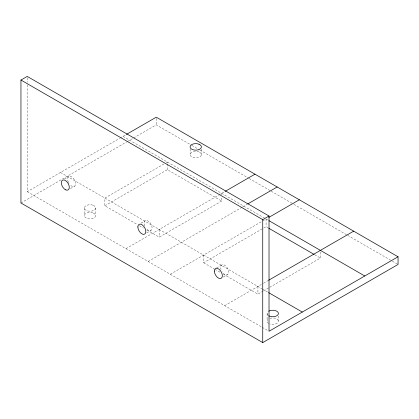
<?xml version="1.0" encoding="UTF-8"?>
<svg xmlns="http://www.w3.org/2000/svg" width="419" height="419" viewBox="0 0 419 419"><rect width="100%" height="100%" fill="white"/><g stroke="black" fill="none" stroke-linecap="round" stroke-linejoin="round"><path stroke-width="0.31" stroke-dasharray="2.1 1.57" d="M27.23 84.884L27.23 191.682L119.609 138.343M120.174 138.019L125.81 134.766M20.95 202.99L126.821 141.863M127.386 141.538L133.048 138.27M133.614 137.94L156.261 124.867L191.368 145.136M64.385 179.096L68.569 176.677M70.434 188.608L74.619 186.188M163.976 163.955L104.865 198.082L104.865 205.766L137.133 224.395M166.228 162.656L167.354 162.006L167.354 163.29M104.865 205.766L167.354 169.69L221.698 201.068L221.698 197.223M141.114 223.144L145.299 220.729M146.76 232.922L150.945 230.508M125.941 248.671L218.325 195.333M218.886 195.008L224.521 191.755M146.76 229.952L159.215 237.144L221.698 201.068M148.122 261.477L242.192 207.164M242.758 206.839L247.268 204.236M170.308 274.283L262.126 221.274M262.687 220.949L266.065 218.996L268.328 220.305M203.576 255.071L203.576 262.76L266.065 226.684L268.328 227.988M216.597 267.93L221.829 264.913M223.29 277.106L227.475 274.691M224.652 305.661L262.991 283.527M263.556 283.202L268.06 280.599M223.395 274.199L257.926 294.133L262.991 291.21M263.556 290.886L269.187 287.633M269.747 287.308L320.409 258.057L320.409 250.373M191.933 145.461L199.297 149.714M199.863 150.039L248.561 178.154M249.127 178.484L270.643 190.907M271.208 191.232L293.295 203.98M293.86 204.31L347.089 235.038M347.655 235.368L391.823 260.864M392.388 261.194L398.05 264.462M122.987 136.395L265.51 218.676M314.753 254.789L320.409 258.057M60.504 172.471L261.859 288.722M262.42 289.042L268.034 292.284M139.401 225.705L143.361 227.994M203.576 262.76L214.334 268.967M214.9 269.297L220.562 272.565M27.23 191.682L261.718 327.061M262.278 327.386L267.893 330.628M278.399 316.057L278.399 321.179A5.646 3.258 0 0 1 269.93 324.002M267.102 313.496L267.102 321.179M266.065 218.996L266.065 226.684M257.926 286.449L257.926 294.133M221.698 193.384L221.698 194.662M201.366 149.122L201.366 154.883M190.126 149.148L190.126 154.276M167.354 163.929L167.354 169.69M159.215 229.46L159.215 237.144M156.261 118.462L156.261 124.867M95.616 207.965L95.616 215.649M84.324 207.965L84.324 215.649M27.23 77.719L27.23 82.276M269.93 318.356A5.646 3.258 0 0 1 278.399 321.179M268.757 323.484A5.646 3.258 0 0 1 267.861 319.55M144.665 225.925A5.646 3.258 60 0 1 147.43 220.677A5.646 3.258 60 0 1 152.055 228.69A5.646 3.258 60 0 1 146.126 228.46M68.292 182.124A5.646 3.258 60 0 1 69.957 176.284A5.646 3.258 60 0 1 75.462 182.532A5.646 3.258 60 0 1 71.89 186.204L70.848 185.533A5.646 3.258 60 0 1 69.858 184.585M68.988 183.422A5.646 3.258 60 0 1 68.501 182.564M221.033 269.663A5.646 3.258 60 0 1 224.422 265.065A5.646 3.258 60 0 1 228.444 273.439A5.646 3.258 60 0 1 222.086 271.852M267.861 315.125A5.646 3.258 0 0 1 267.861 311.862M92.793 205.142L91.431 204.818A5.646 3.258 0 0 0 84.512 208.809L85.078 209.594A5.646 3.258 0 0 0 93.961 210.27A5.646 3.258 0 0 0 92.793 205.142M92.793 212.826L91.431 212.501A5.646 3.258 0 0 0 84.512 216.492L85.078 217.278A5.646 3.258 0 0 0 93.961 217.953A5.646 3.258 0 0 0 92.793 212.826M199.015 151.919L197.716 151.521A5.646 3.258 0 0 0 191.609 152.359A5.646 3.258 0 0 0 190.614 155.936L191.399 156.659A5.646 3.258 0 0 0 199.884 156.795A5.646 3.258 0 0 0 199.015 151.919"/><path stroke-width="0.63" d="M20.95 80.039L27.23 76.415L269.019 216.01L269.019 331.272L398.05 256.779L398.05 264.462L262.739 342.585L20.95 202.99L20.95 80.039L262.739 219.635L269.019 216.01M126.37 134.441L156.261 117.184L398.05 256.779M225.082 191.431L254.972 174.173M247.828 203.912L277.158 186.979M268.883 217.372L299.339 199.79M268.621 280.274L353.683 231.162M268.893 220.63L364.776 275.99M268.893 228.318L314.187 254.464M268.595 292.609L302.293 312.066M262.739 219.635L262.739 342.585M268.757 311.191A5.646 3.258 0 0 1 276.744 311.191A5.646 3.258 0 0 1 276.744 315.8A5.646 3.258 0 0 1 268.757 315.8M199.015 144.236L197.716 143.837A5.646 3.258 0 0 0 191.609 144.675A5.646 3.258 0 0 0 190.614 148.253L191.399 148.975A5.646 3.258 0 0 0 199.884 149.112A5.646 3.258 0 0 0 199.015 144.236M65.61 189.828L64.568 189.158A5.646 3.258 60 0 1 62.075 180.495A5.646 3.258 60 0 1 68.8 184.821A5.646 3.258 60 0 1 65.61 189.828M214.381 271.119A5.646 3.258 60 0 0 220.368 278.572A5.646 3.258 60 0 0 220.368 270.585A5.646 3.258 60 0 0 214.381 271.119M137.851 226.936A5.646 3.258 60 0 0 143.843 234.389A5.646 3.258 60 0 0 143.843 226.401A5.646 3.258 60 0 0 137.851 226.936"/></g></svg>
